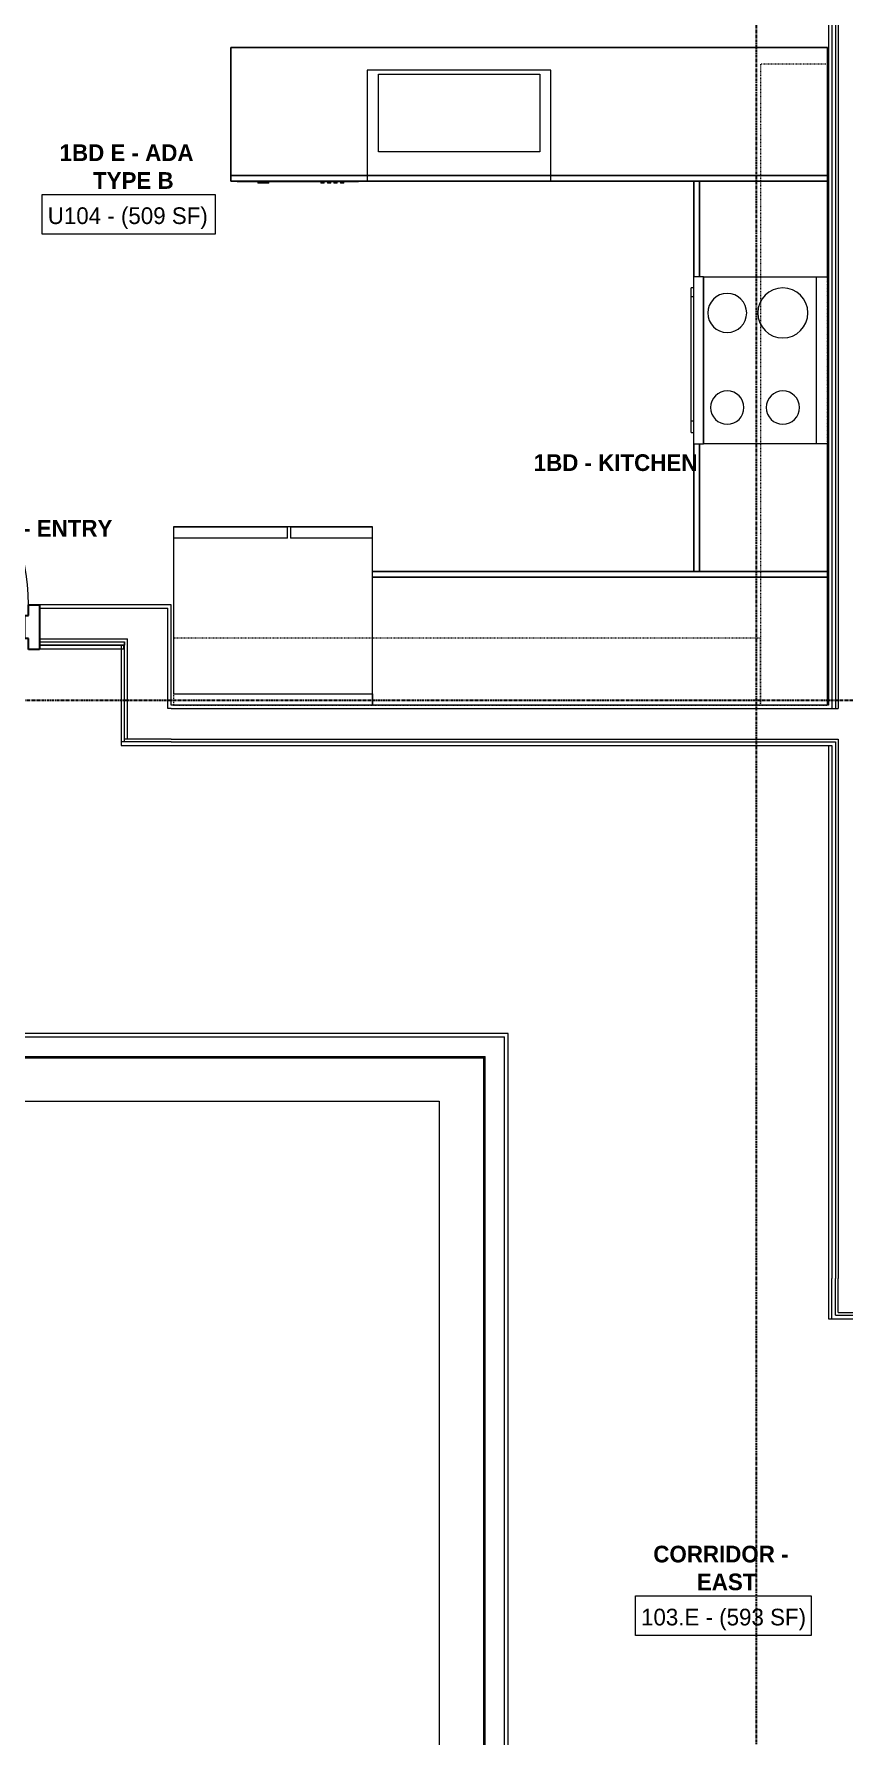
# Model space of a CAD drawing. Header units: inches. Extents: x -4093 to -1777, y 9773 to 12264.
# Drawn here: x -3284.1 to -3138.6, y 11661.2 to 11966.9 of the extents above; entities that cross this region are included whole.
import ezdxf

# ---------------------------------------------------------------- set-up
doc = ezdxf.new("R2010")
doc.units = ezdxf.units.IN
doc.header["$MEASUREMENT"] = 0
doc.linetypes.add('Dash', pattern=[0.25, 0.125, -0.125])
doc.linetypes.add('Grid Line 1_2_', pattern=[0.875, 0.5, -0.125, 0.125, -0.125])
for name, color, linetype, lineweight in [('0-1', 7, 'Continuous', 5), ('0-2', 7, 'Continuous', 9), ('A-AREA-IDEN', 2, 'Continuous', 9), ('A-DOOR-1', 7, 'Continuous', 9), ('A-DOOR-2', 10, 'Continuous', 30), ('A-DOOR-FRAM-1', 10, 'Continuous', 30), ('A-WALL-1', 7, 'Continuous', 9), ('A-WALL-2', 250, 'Continuous', 18), ('I-WALL-1', 7, 'Continuous', 9), ('P-SANR-FIXT-1', 7, 'Continuous', 9), ('Q-CASE-1', 7, 'Continuous', 9), ('Q-CASE-HDLN-1', 7, 'Dash', 9), ('Q-SPCQ-1', 7, 'Continuous', 9), ('S-GRID-1', 1, 'Grid Line 1_2_', 30)]:
    doc.layers.add(name, color=color, linetype=linetype, lineweight=lineweight)
doc.styles.add('Century Gothic', font='ufonts.com_century-gothic.ttf', dxfattribs={"height": 3})
doc.styles.add('Century Gothic_B', font='GOTHICB.TTF', dxfattribs={"height": 3})

# ---------------------------------------------------------------- blocks, each defined once
blk = doc.blocks.new('OD_CW_Upper Cabinet - OD_CW_Upper Cabinet-4366980-BACKGROUND - 1ST FLOOR')
at = {"layer": 'Q-CASE-HDLN-1'}
for p, q in [((115.86, 24), (0.74, 24)), ((0.74, 24), (0.74, 12)), ((115.86, 12), (115.86, 24)), ((0.74, 12), (115.86, 12))]:
    blk.add_line(p, q, dxfattribs=at)
blk = doc.blocks.new('OD_CW_Base Cabinet - OD_CW_Base Cabinet-3857755-BACKGROUND - 1ST FLOOR')
at = {"layer": 'Q-CASE-1'}
for p, q in [((17.93, 24), (0.74, 24)), ((0.74, 24), (0.74, 0)), ((0.74, 1), (0.74, 24)), ((0.74, 24), (17.93, 24)), ((70.86, 24), (47.93, 24)), ((47.93, 24), (70.86, 24)), ((70.86, 0), (70.86, 24)), ((70.86, 24), (70.86, 1)), ((0.74, 0), (0.74, 1)), ((0.74, 1), (17.93, 1)), ((17.93, 1), (0.74, 1)), ((0.74, 0), (17.93, 0)), ((17.93, 0), (0.74, 0)), ((47.93, 1), (70.86, 1)), ((70.86, 1), (47.93, 1)), ((47.93, 0), (70.86, 0)), ((70.86, 0), (47.93, 0)), ((70.86, 1), (70.86, 0))]:
    blk.add_line(p, q, dxfattribs=at)
blk = doc.blocks.new('OD_CW_Base Cabinet - OD_CW_Base Cabinet-4186197-BACKGROUND - 1ST FLOOR')
at = {"layer": 'Q-CASE-1'}
for p, q in [((107.93, 24), (0.74, 24)), ((0.74, 24), (0.74, 0)), ((0.74, 1), (0.74, 24)), ((0.74, 24), (107.93, 24)), ((107.93, 0), (107.93, 24)), ((107.93, 24), (107.93, 1)), ((0.74, 0), (0.74, 1)), ((0.74, 1), (107.93, 1)), ((107.93, 1), (0.74, 1)), ((0.74, 0), (107.93, 0)), ((107.93, 0), (0.74, 0)), ((107.93, 1), (107.93, 0))]:
    blk.add_line(p, q, dxfattribs=at)
blk = doc.blocks.new('OD_CW_Upper Cabinet - OD_CW_Upper Cabinet-4366981-BACKGROUND - 1ST FLOOR')
at = {"layer": 'Q-CASE-HDLN-1'}
for p, q in [((106.25, 24), (0.74, 24)), ((0.74, 24), (0.74, 12)), ((106.25, 12), (106.25, 24)), ((0.74, 12), (106.25, 12))]:
    blk.add_line(p, q, dxfattribs=at)
blk = doc.blocks.new('OD_CW_Base Cabinet - OD_CW_Base Cabinet-3934705-BACKGROUND - 1ST FLOOR')
at = {"layer": 'Q-CASE-1'}
for p, q in [((0.74, 24), (0.74, 0)), ((0.74, 1), (0.74, 24)), ((82.5, 22), (82.5, 24)), ((82.5, 24), (82.5, 22)), ((0.74, 0), (0.74, 1)), ((0.74, 1), (82.5, 1)), ((82.5, 1), (0.74, 1)), ((0.74, 0), (82.5, 0)), ((82.5, 0), (0.74, 0))]:
    blk.add_line(p, q, dxfattribs=at)
blk = doc.blocks.new('Refrigerator_-_Side-by-Side_6047 - 36_ X 30_-345559-BACKGROUND - 1ST FLOOR')
at = {"layer": 'Q-SPCQ-1'}
for p, q in [((17.87, 14.42), (-17.88, 14.42)), ((-17.88, 14.42), (-17.88, -15.58)), ((17.87, -15.58), (17.87, 14.42)), ((-17.88, -13.58), (-3.13, -13.58)), ((-17.88, -13.58), (-17.88, -15.58)), ((-3.13, -15.58), (-3.13, -13.58)), ((-2.63, -13.58), (17.87, -13.58)), ((-2.63, -13.58), (-2.63, -15.58)), ((17.87, -15.58), (17.87, -13.58)), ((-17.88, -15.58), (17.87, -15.58)), ((-3.13, -15.58), (-17.88, -15.58)), ((17.87, -15.58), (-2.63, -15.58))]:
    blk.add_line(p, q, dxfattribs=at)
blk = doc.blocks.new('Range - 24_ x 30_-2320547-BACKGROUND - 1ST FLOOR')
at = {"layer": 'Q-SPCQ-1'}
for p, q in [((0, 22), (0, 24)), ((0, 24), (30, 24)), ((0, 1.75), (0, 22)), ((0, 22), (30, 22)), ((30, 24), (30, 22)), ((30, 22), (30, 1.75)), ((30, 1.75), (0, 1.75)), ((0, 1.75), (30, 1.75)), ((0, 1.75), (0, 0)), ((30, 0), (30, 1.75)), ((30, 0), (0, 0)), ((2, 0), (2, -0.5)), ((3.61, -0.5), (2, -0.5)), ((3.61, 0), (3.61, -0.5)), ((25.87, -0.5), (3.61, -0.5)), ((25.87, -0.5), (25.87, 0)), ((28, -0.5), (25.87, -0.5)), ((28, -0.5), (28, 0))]:
    blk.add_line(p, q, dxfattribs=at)
for centre, radius, start, end in [((6.5, 16), 4.5, 0, 180), ((23.5, 16), 3, 0, 180), ((6.5, 16), 4.5, 180, 360), ((23.5, 16), 3, 180, 360), ((6.5, 6), 3.5, 0, 180), ((23.5, 6), 3, 0, 180), ((6.5, 6), 3.5, 180, 360), ((23.5, 6), 3, 180, 360)]:
    blk.add_arc(centre, radius, start, end, dxfattribs=at)
blk = doc.blocks.new('Stainless Steel Farmhous Kitchen Sink - Stainless Steel Farmhous Kitchen Sink-2443921-BACKGROUND - 1ST FLOOR')
at = {"layer": 'P-SANR-FIXT-1'}
for p, q in [((0, -2.25), (-33, -2.25)), ((-33, -2.25), (-33, -22.2)), ((-31, -16.96), (-31, -3)), ((-31, -3), (-2, -3)), ((-2, -3), (-2, -16.96)), ((0, -22.2), (0, -2.25)), ((-2, -16.96), (-31, -16.96)), ((-33, -22.2), (0, -22.2))]:
    blk.add_line(p, q, dxfattribs=at)
blk = doc.blocks.new('Dishwasher_15404 - 34_ counter-V82-BACKGROUND - 1ST FLOOR')
at = {"layer": 'Q-SPCQ-1'}
for p, q in [((24, 22.91), (24.12, 22.91)), ((24.12, 22.91), (24.12, 1.09)), ((24.37, 20.28), (24.12, 20.28)), ((24.12, 19.69), (24.37, 19.69)), ((24.37, 19.1), (24.12, 19.1)), ((24.12, 18.51), (24.37, 18.51)), ((24.37, 19.1), (24.37, 18.51)), ((24.37, 20.28), (24.37, 19.69)), ((24.37, 17.92), (24.12, 17.92)), ((24.12, 17.33), (24.37, 17.33)), ((24.37, 16.74), (24.12, 16.74)), ((24.12, 16.15), (24.37, 16.15)), ((24.37, 17.92), (24.37, 17.33)), ((24.37, 16.74), (24.37, 16.15)), ((24.37, 6.79), (24.12, 6.79)), ((24.37, 6.79), (24.37, 5.81)), ((24.12, 4.82), (24.37, 4.82)), ((24.37, 5.81), (24.37, 4.82)), ((24, 1.09), (24.12, 1.09))]:
    blk.add_line(p, q, dxfattribs=at)
blk = doc.blocks.new('CTR - 1st Phase - Unit Layouts_rvt-1-BACKGROUND - 1ST FLOOR')
at = {"layer": '0-2'}
for name, p in [('OD_CW_Base Cabinet - OD_CW_Base Cabinet-4186197-BACKGROUND - 1ST FLOOR', (-3249.49, 11940.49)), ('Stainless Steel Farmhous Kitchen Sink - Stainless Steel Farmhous Kitchen Sink-2443921-BACKGROUND - 1ST FLOOR', (-3191.25, 11962.69))]:
    blk.add_blockref(name, p, dxfattribs=at)
for name, p, rotation in [('OD_CW_Upper Cabinet - OD_CW_Upper Cabinet-4366980-BACKGROUND - 1ST FLOOR', (-3165.56, 11962.23), 269.999999999997), ('Dishwasher_15404 - 34_ counter-V82-BACKGROUND - 1ST FLOOR', (-3248.75, 11964.49), 269.9999999999994), ('OD_CW_Base Cabinet - OD_CW_Base Cabinet-3857755-BACKGROUND - 1ST FLOOR', (-3165.56, 11941.23), 269.9999999999987), ('Range - 24_ x 30_-2320547-BACKGROUND - 1ST FLOOR', (-3165.56, 11923.3), 269.9999999999995), ('Refrigerator_-_Side-by-Side_6047 - 36_ X 30_-345559-BACKGROUND - 1ST FLOOR', (-3241.2, 11862.79), 180), ('OD_CW_Base Cabinet - OD_CW_Base Cabinet-3934705-BACKGROUND - 1ST FLOOR', (-3140.82, 11870.36), 180), ('OD_CW_Upper Cabinet - OD_CW_Upper Cabinet-4366981-BACKGROUND - 1ST FLOOR', (-3152.82, 11870.36), 180)]:
    blk.add_blockref(name, p, dxfattribs=dict(at, rotation=rotation))
blk = doc.blocks.new('HOLLOW METAL - UNIT DOOR-2191977-BACKGROUND - 1ST FLOOR')
at = {"layer": 'A-DOOR-1'}
blk.add_arc((18, -3.875), 36, 180, 270, dxfattribs=at)
at = {"layer": 'A-DOOR-2'}
for p, q in [((16.25, -3.875), (18, -3.875)), ((16.25, -39.875), (16.25, -3.875)), ((18, -3.875), (18, -39.875)), ((18, -39.875), (16.25, -39.875))]:
    blk.add_line(p, q, dxfattribs=at)
at = {"layer": 'A-DOOR-FRAM-1'}
for p, q in [((-20, 4.125), (-18, 4.125)), ((-20, -3.875), (-20, 4.125)), ((-18, 4.125), (-18, 2.1875)), ((18, 4.125), (20, 4.125)), ((18, 2.1875), (18, 4.125)), ((20, 4.125), (20, -3.875)), ((-18, 2.1875), (-17.375, 2.1875)), ((-17.375, 2.1875), (-17.375, -1.9375)), ((17.375, 2.1875), (18, 2.1875)), ((17.375, -1.9375), (17.375, 2.1875)), ((-18, -1.9375), (-18, -3.875)), ((-17.375, -1.9375), (-18, -1.9375)), ((18, -1.9375), (17.375, -1.9375)), ((18, -3.875), (18, -1.9375)), ((-18, -3.875), (-20, -3.875)), ((20, -3.875), (18, -3.875))]:
    blk.add_line(p, q, dxfattribs=at)
blk = doc.blocks.new('CTR - 1st Phase - Common Walls_rvt-1-BACKGROUND - 1ST FLOOR')
at = {"layer": 'A-WALL-1'}
for p, q in [((-3203.32, 11787.36), (-3458.96, 11787.36)), ((-3199.57, 11787.36), (-3203.32, 11787.36)), ((-3198.95, 11787.36), (-3199.57, 11787.36)), ((-3198.95, 11647.86), (-3198.95, 11787.36)), ((-3742.95, 11782.99), (-3203.32, 11782.99)), ((-3203.32, 11782.99), (-3203.32, 11548.19))]:
    blk.add_line(p, q, dxfattribs=at)
at = {"layer": 'A-WALL-2'}
for p, q in [((-3140.75, 12081.69), (-3140.75, 11845.74)), ((-3140.12, 12081.69), (-3140.12, 11845.74)), ((-3139.62, 12081.69), (-3139.62, 11845.74)), ((-3283.15, 11863.74), (-3268.49, 11863.74)), ((-3268.49, 11863.74), (-3267.36, 11863.74)), ((-3267.36, 11863.74), (-3260.11, 11863.74)), ((-3260.11, 11845.74), (-3260.11, 11863.74)), ((-3283.15, 11858.24), (-3268.49, 11858.24)), ((-3283.15, 11857.74), (-3268.49, 11857.74)), ((-3268.49, 11858.24), (-3267.86, 11858.24)), ((-3268.49, 11857.74), (-3267.86, 11857.74)), ((-3268.49, 11857.11), (-3267.86, 11857.11)), ((-3267.86, 11858.24), (-3267.36, 11858.24)), ((-3267.86, 11857.74), (-3267.86, 11857.11)), ((-3267.86, 11857.11), (-3267.86, 11857.74)), ((-3267.86, 11840.24), (-3267.86, 11857.11)), ((-3267.36, 11840.24), (-3267.36, 11858.24)), ((-3259.49, 11845.74), (-3260.11, 11845.74)), ((-3259.49, 11845.74), (-3141.37, 11845.74)), ((-3141.37, 11845.74), (-3140.75, 11845.74)), ((-3140.75, 11845.74), (-3140.12, 11845.74)), ((-3140.12, 11845.74), (-3139.62, 11845.74)), ((-3267.86, 11839.74), (-3268.49, 11839.74)), ((-3267.36, 11840.24), (-3267.86, 11840.24)), ((-3267.86, 11839.74), (-3267.86, 11840.24)), ((-3267.86, 11839.74), (-3267.86, 11840.24)), ((-3259.49, 11839.74), (-3267.86, 11839.74)), ((-3260.11, 11840.24), (-3267.36, 11840.24)), ((-3259.49, 11840.24), (-3260.11, 11840.24)), ((-3259.49, 11840.24), (-3141.37, 11840.24)), ((-3259.49, 11839.74), (-3141.37, 11839.74)), ((-3141.37, 11840.24), (-3140.12, 11840.24)), ((-3141.37, 11839.74), (-3140.75, 11839.74)), ((-3141.37, 11839.11), (-3140.75, 11839.11)), ((-3140.75, 11839.74), (-3140.12, 11839.74)), ((-3140.75, 11839.11), (-3140.75, 11743.36)), ((-3140.12, 11840.24), (-3139.62, 11840.24)), ((-3140.12, 11839.74), (-3140.12, 11743.36)), ((-3139.62, 11840.24), (-3139.62, 11743.36)), ((-3459.59, 11786.74), (-3203.32, 11786.74)), ((-3203.32, 11786.74), (-3203.07, 11786.74)), ((-3203.07, 11786.74), (-3199.57, 11786.74)), ((-3199.57, 11647.86), (-3199.57, 11786.74)), ((-3460.21, 11783.24), (-3203.32, 11783.24)), ((-3203.32, 11783.24), (-3203.07, 11783.24)), ((-3203.07, 11646.74), (-3203.07, 11783.24)), ((-3140.75, 11736.74), (-3140.75, 11743.36)), ((-3140.12, 11737.24), (-3140.12, 11743.36)), ((-3139.62, 11742.74), (-3139.62, 11743.36)), ((-3139.62, 11737.24), (-3139.62, 11742.74)), ((-3140.12, 11736.74), (-3140.12, 11737.24)), ((-3139.62, 11737.24), (-3130.81, 11737.24)), ((-3140.75, 11736.11), (-3140.75, 11736.74)), ((-3140.12, 11736.74), (-3130.81, 11736.74))]:
    blk.add_line(p, q, dxfattribs=at)
at = {"layer": 'I-WALL-1'}
for p, q in [((-3141.37, 12081.69), (-3141.37, 11846.36)), ((-3268.49, 11864.36), (-3283.15, 11864.36)), ((-3260.11, 11864.36), (-3268.49, 11864.36)), ((-3259.49, 11864.36), (-3260.11, 11864.36)), ((-3259.49, 11846.36), (-3259.49, 11864.36)), ((-3283.15, 11857.11), (-3268.49, 11857.11)), ((-3267.99, 11857.11), (-3283.15, 11857.11)), ((-3283.15, 11856.49), (-3267.99, 11856.49)), ((-3268.49, 11857.11), (-3268.49, 11839.74)), ((-3267.99, 11856.49), (-3267.99, 11857.11)), ((-3141.37, 11846.36), (-3259.49, 11846.36)), ((-3268.49, 11839.74), (-3268.49, 11839.11)), ((-3268.49, 11839.11), (-3259.49, 11839.11)), ((-3259.49, 11839.11), (-3141.37, 11839.11)), ((-3141.37, 11839.11), (-3141.37, 11743.36)), ((-3141.37, 11743.36), (-3141.37, 11736.11)), ((-3141.37, 11736.11), (-3140.75, 11736.11)), ((-3140.75, 11736.11), (-3130.81, 11736.11))]:
    blk.add_line(p, q, dxfattribs=at)
at = {"layer": '0-2', "rotation": 180}
blk.add_blockref('HOLLOW METAL - UNIT DOOR-2191977-BACKGROUND - 1ST FLOOR', (-3303.15, 11860.49), dxfattribs=at)
blk = doc.blocks.new('CTR - 1st Phase - Structure_rvt-1-BACKGROUND - 1ST FLOOR')
at = {"layer": 'A-WALL-1'}
for p, q in [((-3211.32, 11783.19), (-3747.32, 11783.19)), ((-3203.32, 11783.19), (-3211.32, 11783.19)), ((-3203.32, 11548.19), (-3203.32, 11783.19)), ((-3755.32, 11775.19), (-3211.32, 11775.19)), ((-3211.32, 11775.19), (-3211.32, 11556.19))]:
    blk.add_line(p, q, dxfattribs=at)
at = {"layer": 'S-GRID-1'}
for p, q in [((-3154.32, 9772.61), (-3154.32, 12247.5)), ((-1777.25, 11847.19), (-4076.95, 11847.19))]:
    blk.add_line(p, q, dxfattribs=at)

msp = doc.modelspace()

# ---------------------------------------------------------------- linework, layer by layer
at = {"layer": 'A-AREA-IDEN', "flags": 128}
for points in [[(-3282.68, 11938.1), (-3251.59, 11938.1), (-3251.59, 11930.94), (-3282.68, 11930.94)], [(-3176.05, 11686.36), (-3144.47, 11686.36), (-3144.47, 11679.2), (-3176.05, 11679.2)]]:
    msp.add_lwpolyline(points, close=True, dxfattribs=at)

# ---------------------------------------------------------------- block references
at = {"layer": '0-1'}
for name in ['CTR - 1st Phase - Structure_rvt-1-BACKGROUND - 1ST FLOOR', 'CTR - 1st Phase - Common Walls_rvt-1-BACKGROUND - 1ST FLOOR', 'CTR - 1st Phase - Unit Layouts_rvt-1-BACKGROUND - 1ST FLOOR']:
    msp.add_blockref(name, (0, 0), dxfattribs=at)

# ---------------------------------------------------------------- texts
at = {"layer": 'A-AREA-IDEN', "char_height": 3, "attachment_point": 1}
for s, insert, width, style in [('1BD E - ADA', (-3279.55, 11947.09), 29.997, 'Century Gothic_B'), ('TYPE B', (-3273.55, 11942.09), 15.453, 'Century Gothic_B'), ('U104 - (509 SF)', (-3281.68, 11935.77), 35.148, 'Century Gothic'), ('1BD - KITCHEN', (-3194.34, 11891.41), 35.451, 'Century Gothic_B'), ('1BD - ENTRY', (-3295.25, 11879.62), 29.492, 'Century Gothic_B'), ('CORRIDOR -', (-3172.84, 11695.35), 30.401, 'Century Gothic_B'), ('EAST', (-3165.01, 11690.35), 11.413, 'Century Gothic_B'), ('103.E - (593 SF)', (-3175.05, 11684.03), 35.754, 'Century Gothic')]:
    msp.add_mtext(s, dxfattribs=dict(at, insert=insert, width=width, style=style))

doc.saveas('drawing.dxf')
